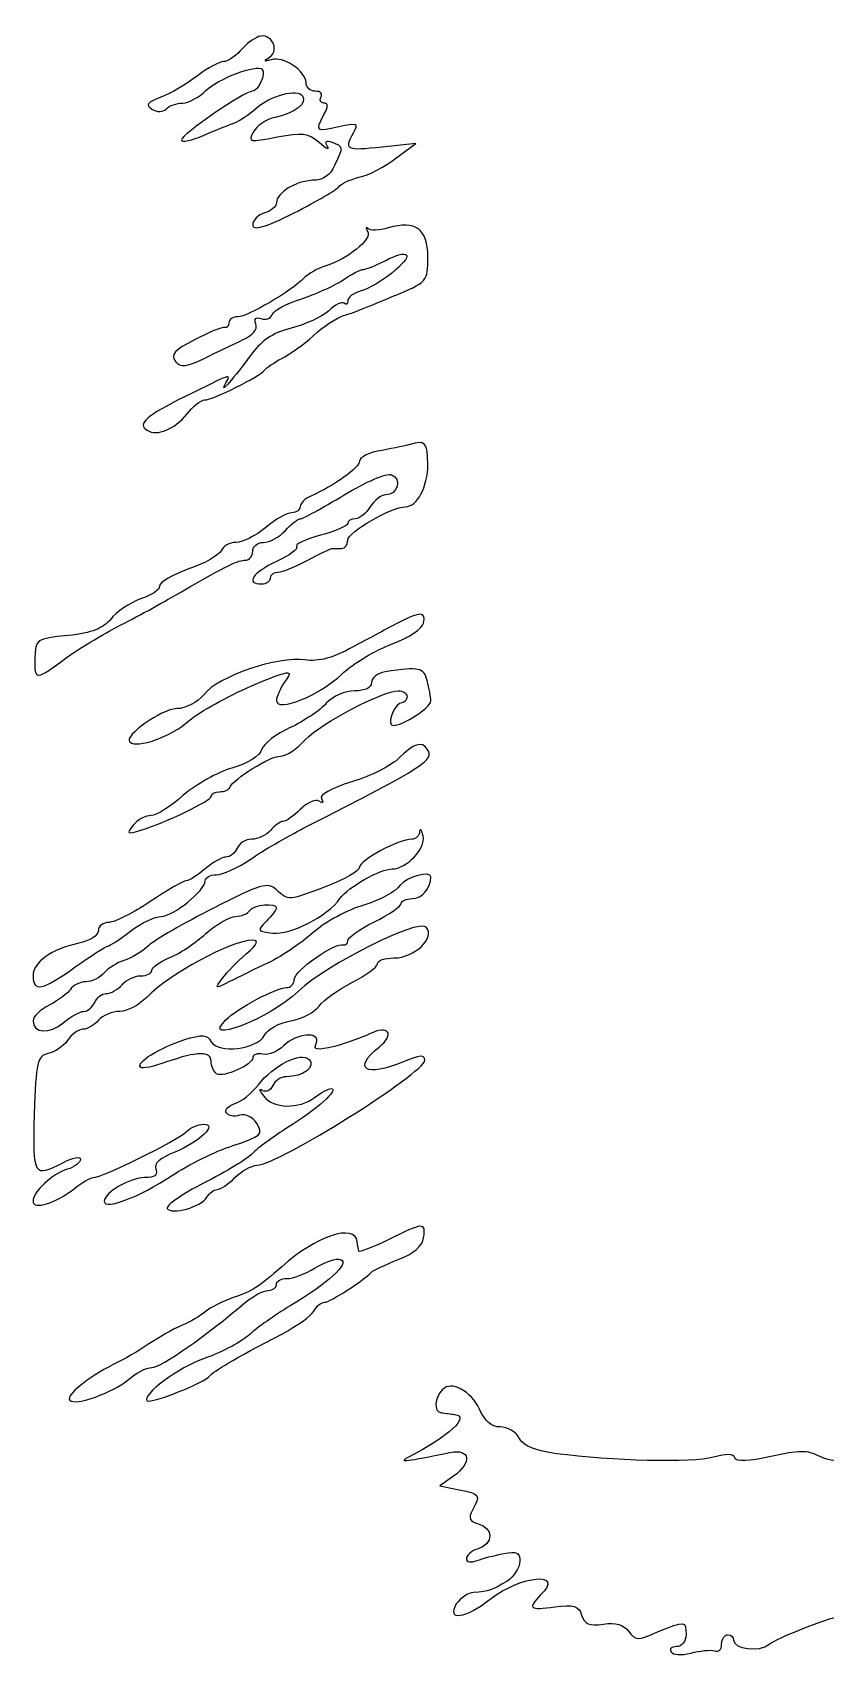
# Model space of a CAD drawing. Extents: x 0 to 69.4, y 0 to 30.3.
# Drawn here: x 0.006 to 2.325, y 0.529 to 5.275 of the extents above; entities that cross this region are included whole.
import ezdxf

# ---------------------------------------------------------------- set-up
doc = ezdxf.new("R2010")
doc.units = 0
doc.header["$MEASUREMENT"] = 0
doc.layers.get('0').update_dxf_attribs({"linetype": 'CONTINUOUS'})

msp = doc.modelspace()

# ---------------------------------------------------------------- linework, layer by layer
at = {"color": 0, "linetype": 'CONTINUOUS'}
for p, q in [((0.6671, 5.26329), (0.6671, 5.26329)), ((1.12712, 4.95085), (1.02816, 4.94043)), ((1.06809, 4.90744), (1.12712, 4.95085)), ((1.04552, 4.70432), (1.04552, 4.70432)), ((1.10975, 4.07069), (1.10975, 4.07069)), ((1.07677, 3.54997), (1.07677, 3.54997)), ((1.03684, 3.40588), (1.03684, 3.40588)), ((1.0785, 3.15414), (1.0785, 3.15414)), ((1.13753, 2.93892), (1.13753, 2.93892)), ((1.08024, 2.78093), (1.08024, 2.78093)), ((1.04552, 1.74457), (1.04552, 1.74457)), ((1.23649, 1.05371), (1.19656, 1.02593)), ((1.19656, 1.02593), (1.25385, 1.01378))]:
    msp.add_line(p, q, dxfattribs=at)
for points in [[(0.70009, 5.20426), (0.7296, 5.2251), (0.70356, 5.27544), (0.6671, 5.26329)], [(0.61328, 5.22163), (0.59766, 5.20426), (0.57509, 5.19038), (0.56467, 5.19038)], [(0.6671, 5.26329), (0.65321, 5.25808), (0.62891, 5.24072), (0.61328, 5.22163)], [(0.56467, 5.19038), (0.55252, 5.19038), (0.5178, 5.17128), (0.48828, 5.14871)], [(0.51259, 5.10531), (0.54731, 5.14003), (0.66189, 5.18343), (0.67752, 5.16781)], [(0.70356, 5.19558), (0.68099, 5.18864), (0.68099, 5.19038), (0.70009, 5.20426)], [(0.80599, 5.12788), (0.80599, 5.1626), (0.73828, 5.20774), (0.70356, 5.19558)], [(0.48828, 5.14871), (0.45703, 5.1244), (0.41016, 5.09663), (0.38064, 5.08621)], [(0.67752, 5.16781), (0.68967, 5.15565), (0.66536, 5.10357), (0.648, 5.10357)], [(0.83371, 5.10357), (0.81814, 5.10357), (0.80599, 5.11399), (0.80599, 5.12788)], [(0.38064, 5.08621), (0.34077, 5.07058), (0.33556, 5.06364), (0.35466, 5.05149)], [(0.648, 5.10357), (0.62543, 5.10357), (0.44141, 4.97683), (0.44141, 4.96126)], [(0.44488, 5.06885), (0.46224, 5.06885), (0.49349, 5.08621), (0.51259, 5.10531)], [(0.65842, 5.05322), (0.70182, 5.09142), (0.78168, 5.11225), (0.79557, 5.08968)], [(0.79557, 5.08968), (0.80946, 5.06711), (0.77474, 5.04107), (0.71571, 5.02718)], [(0.84934, 5.08621), (0.85455, 5.09663), (0.8476, 5.10357), (0.83371, 5.10357)], [(0.85802, 5.06885), (0.8476, 5.06885), (0.84413, 5.07753), (0.84934, 5.08621)], [(0.35466, 5.05149), (0.37023, 5.04107), (0.38759, 5.04281), (0.39627, 5.05149)], [(0.39627, 5.05149), (0.40669, 5.0619), (0.42752, 5.06885), (0.44488, 5.06885)], [(0.59766, 5.01156), (0.61155, 5.01676), (0.63932, 5.03586), (0.65842, 5.05322)], [(0.90142, 4.9994), (0.83545, 4.98378), (0.83203, 4.98551), (0.85802, 5.03586)], [(0.85802, 5.03586), (0.87191, 5.05843), (0.87017, 5.06885), (0.85802, 5.06885)], [(0.50738, 4.9751), (0.5421, 4.99072), (0.58377, 5.00635), (0.59766, 5.01156)], [(0.65148, 4.98378), (0.63585, 4.95432), (0.63932, 4.95432), (0.72092, 4.96994)], [(0.71571, 5.02718), (0.68967, 5.02197), (0.66016, 5.00288), (0.65148, 4.98378)], [(0.72092, 4.96994), (0.79557, 4.98378), (0.8112, 4.98204), (0.84413, 4.95432)], [(0.94482, 4.98204), (0.96045, 5.00982), (0.95524, 5.01156), (0.90142, 4.9994)], [(0.44141, 4.96126), (0.44141, 4.95258), (0.47092, 4.95953), (0.50738, 4.9751)], [(0.84413, 4.95432), (0.86496, 4.93522), (0.87538, 4.93175), (0.86843, 4.94217)], [(0.86843, 4.94217), (0.85975, 4.95779), (0.86496, 4.96126), (0.88232, 4.95432)], [(0.88232, 4.95432), (0.91531, 4.94217), (0.91531, 4.94217), (0.88927, 4.88661)], [(1.02816, 4.94043), (0.92225, 4.92828), (0.91705, 4.93175), (0.94482, 4.98204)], [(0.96045, 4.85189), (0.98823, 4.8571), (1.03684, 4.88314), (1.06809, 4.90744)], [(0.82509, 4.84321), (0.77648, 4.84147), (0.71918, 4.80675), (0.71918, 4.77724)], [(0.88927, 4.88661), (0.87538, 4.8571), (0.85628, 4.84321), (0.82509, 4.84321)], [(0.90142, 4.82411), (0.90663, 4.83279), (0.93267, 4.84494), (0.96045, 4.85189)], [(0.77127, 4.74772), (0.83718, 4.78244), (0.89621, 4.81543), (0.90142, 4.82411)], [(0.68446, 4.74772), (0.66536, 4.74251), (0.64974, 4.72515), (0.64974, 4.713)], [(0.64974, 4.713), (0.64974, 4.69564), (0.68446, 4.70432), (0.77127, 4.74772)], [(0.71918, 4.77724), (0.71918, 4.76682), (0.70356, 4.75293), (0.68446, 4.74772)], [(0.98649, 4.70258), (0.97955, 4.70779), (0.97955, 4.70432), (0.98649, 4.69217)], [(1.04552, 4.70432), (1.01948, 4.69564), (0.99343, 4.69564), (0.98649, 4.70258)], [(1.16184, 4.61925), (1.16184, 4.70085), (1.12712, 4.72689), (1.04552, 4.70432)], [(0.98649, 4.69217), (0.99864, 4.67133), (0.92746, 4.61231), (0.86323, 4.59321)], [(1.09934, 4.62446), (1.11323, 4.61057), (1.01427, 4.53244), (0.96739, 4.52029)], [(0.97434, 4.58279), (0.98128, 4.58279), (1.0108, 4.59494), (1.03857, 4.60883)], [(1.03857, 4.60883), (1.06635, 4.62446), (1.09413, 4.6314), (1.09934, 4.62446)], [(1.05767, 4.50293), (1.16184, 4.54633), (1.16184, 4.54633), (1.16184, 4.61925)], [(0.80078, 4.55849), (0.76259, 4.51856), (0.63411, 4.44396), (0.60634, 4.44396)], [(0.86323, 4.59321), (0.84066, 4.58626), (0.81293, 4.57064), (0.80078, 4.55849)], [(0.91357, 4.55154), (0.93788, 4.5689), (0.96566, 4.58279), (0.97434, 4.58279)], [(0.79036, 4.49604), (0.83203, 4.50988), (0.88753, 4.53418), (0.91357, 4.55154)], [(0.96739, 4.52029), (0.94482, 4.51335), (0.92746, 4.50119), (0.92746, 4.49083)], [(0.70703, 4.4509), (0.71224, 4.46306), (0.7487, 4.48215), (0.79036, 4.49604)], [(0.87191, 4.46132), (0.85281, 4.44396), (0.80425, 4.42139), (0.76259, 4.41097)], [(0.91705, 4.48389), (0.91184, 4.4891), (0.891, 4.48042), (0.87191, 4.46132)], [(0.91531, 4.44743), (0.93614, 4.45264), (1.00038, 4.47868), (1.05767, 4.50293)], [(0.92746, 4.49083), (0.92746, 4.48042), (0.92225, 4.47694), (0.91705, 4.48389)], [(0.56814, 4.41271), (0.55946, 4.41444), (0.52127, 4.39882), (0.4796, 4.37625)], [(0.5803, 4.4266), (0.5803, 4.41792), (0.57509, 4.41097), (0.56814, 4.41271)], [(0.60634, 4.44396), (0.59245, 4.44396), (0.5803, 4.43701), (0.5803, 4.4266)], [(0.62023, 4.37625), (0.64974, 4.39014), (0.66536, 4.4075), (0.65842, 4.42312)], [(0.65842, 4.42312), (0.65321, 4.43875), (0.65842, 4.44396), (0.67405, 4.43875)], [(0.67405, 4.43875), (0.68793, 4.43354), (0.70182, 4.43875), (0.70703, 4.4509)], [(0.82682, 4.3884), (0.85455, 4.41444), (0.89448, 4.44049), (0.91531, 4.44743)], [(0.4796, 4.37625), (0.42057, 4.34674), (0.40842, 4.33285), (0.42405, 4.31375)], [(0.50738, 4.32243), (0.5421, 4.33979), (0.59418, 4.3641), (0.62023, 4.37625)], [(0.76259, 4.41097), (0.70703, 4.39708), (0.67405, 4.37451), (0.63932, 4.3259)], [(0.73481, 4.32243), (0.75738, 4.33285), (0.79905, 4.3641), (0.82682, 4.3884)], [(0.42405, 4.31375), (0.43967, 4.29465), (0.45356, 4.29639), (0.50738, 4.32243)], [(0.63932, 4.3259), (0.58377, 4.25125), (0.55078, 4.21479), (0.57161, 4.25125)], [(0.68446, 4.28771), (0.68967, 4.29465), (0.71224, 4.31028), (0.73481, 4.32243)], [(0.57161, 4.25125), (0.58724, 4.27903), (0.58898, 4.27903), (0.45009, 4.20958)], [(0.50911, 4.2009), (0.53342, 4.2009), (0.67231, 4.27035), (0.68446, 4.28771)], [(0.45009, 4.20958), (0.33903, 4.15576), (0.31125, 4.12972), (0.34077, 4.11236)], [(0.45703, 4.15924), (0.47439, 4.18181), (0.4987, 4.2009), (0.50911, 4.2009)], [(0.34077, 4.11236), (0.37023, 4.09326), (0.42231, 4.11583), (0.45703, 4.15924)], [(1.16184, 4.01346), (1.16184, 4.0759), (1.15316, 4.08458), (1.10975, 4.07069)], [(1.02816, 4.05333), (0.9917, 4.04812), (0.96218, 4.03424), (0.96218, 4.02214)], [(1.10975, 4.07069), (1.10107, 4.06722), (1.06288, 4.06028), (1.02816, 4.05333)], [(0.96218, 4.02214), (0.96218, 4.00304), (0.88753, 3.94922), (0.81988, 3.91971)], [(0.91705, 3.92318), (0.97955, 3.96137), (1.04205, 3.98742), (1.05593, 3.98221)], [(1.09587, 3.88846), (1.13059, 3.88846), (1.16184, 3.94575), (1.16184, 4.01346)], [(1.05593, 3.98221), (1.08718, 3.97006), (1.0733, 3.92318), (1.03857, 3.92318)], [(0.81988, 3.91971), (0.80252, 3.91276), (0.78863, 3.89887), (0.78863, 3.88846)], [(0.79036, 3.85374), (0.79731, 3.85374), (0.85281, 3.88499), (0.91705, 3.92318)], [(1.03857, 3.92318), (1.02468, 3.92318), (1.00559, 3.90756), (0.99343, 3.88846)], [(0.76432, 3.8711), (0.75043, 3.8711), (0.71571, 3.852), (0.68793, 3.82769)], [(0.74523, 3.81901), (0.76259, 3.83811), (0.78168, 3.85374), (0.79036, 3.85374)], [(0.78863, 3.88846), (0.78863, 3.87978), (0.77821, 3.8711), (0.76432, 3.8711)], [(0.92746, 3.79124), (0.92746, 3.81381), (1.05593, 3.88846), (1.09587, 3.88846)], [(0.95003, 3.85374), (0.93788, 3.85374), (0.92746, 3.84679), (0.92746, 3.83985)], [(0.99343, 3.88846), (0.98128, 3.86936), (0.96218, 3.85374), (0.95003, 3.85374)], [(0.68793, 3.82769), (0.65842, 3.80339), (0.62023, 3.78429), (0.60113, 3.78429)], [(0.68099, 3.78429), (0.70009, 3.78429), (0.72786, 3.79992), (0.74523, 3.81901)], [(0.8476, 3.80512), (0.80252, 3.79297), (0.77127, 3.77735), (0.77821, 3.77214)], [(0.92746, 3.83985), (0.92746, 3.8329), (0.891, 3.81728), (0.8476, 3.80512)], [(0.55773, 3.75999), (0.55252, 3.74783), (0.50911, 3.72179), (0.4605, 3.70617)], [(0.60113, 3.78429), (0.58203, 3.78429), (0.56293, 3.77387), (0.55773, 3.75999)], [(0.62891, 3.73221), (0.63932, 3.73221), (0.64974, 3.74436), (0.64974, 3.75825)], [(0.64974, 3.75825), (0.64974, 3.77214), (0.66363, 3.78429), (0.68099, 3.78429)], [(0.77821, 3.77214), (0.78342, 3.76519), (0.75738, 3.7461), (0.71918, 3.72874)], [(0.8112, 3.73221), (0.84586, 3.75131), (0.87885, 3.76693), (0.88406, 3.76693)], [(0.88406, 3.76693), (0.88927, 3.76693), (0.90142, 3.76693), (0.9101, 3.76693)], [(0.9101, 3.76693), (0.92052, 3.76693), (0.92746, 3.77735), (0.92746, 3.79124)], [(0.4605, 3.70617), (0.41363, 3.68881), (0.37544, 3.66624), (0.37717, 3.65582)], [(0.44141, 3.64019), (0.5803, 3.72006), (0.60634, 3.73221), (0.62891, 3.73221)], [(0.71918, 3.72874), (0.64974, 3.69575), (0.62717, 3.66276), (0.67578, 3.66276)], [(0.72439, 3.69749), (0.73655, 3.69749), (0.77474, 3.71311), (0.8112, 3.73221)], [(0.37717, 3.65582), (0.37891, 3.64714), (0.35466, 3.62978), (0.32167, 3.61936)], [(0.67578, 3.66276), (0.68967, 3.66276), (0.70182, 3.67144), (0.70182, 3.68012)], [(0.70182, 3.68012), (0.70182, 3.69054), (0.71224, 3.69749), (0.72439, 3.69749)], [(0.32167, 3.61936), (0.29042, 3.60721), (0.25049, 3.58117), (0.23486, 3.56033)], [(0.26438, 3.54303), (0.3182, 3.57075), (0.398, 3.61415), (0.44141, 3.64019)], [(0.23486, 3.56033), (0.21229, 3.53261), (0.18104, 3.52046), (0.10986, 3.51178)], [(1.14968, 3.54824), (1.15663, 3.5829), (1.141, 3.5829), (1.07677, 3.54997)], [(0.10813, 3.44928), (0.13764, 3.47185), (0.20882, 3.51351), (0.26438, 3.54303)], [(1.07677, 3.54997), (1.04899, 3.53608), (0.98996, 3.5031), (0.94309, 3.47879)], [(1.05767, 3.48747), (1.10628, 3.50483), (1.14621, 3.53261), (1.14968, 3.54824)], [(0.10986, 3.51178), (0.01438, 3.5031), (0.01438, 3.50136), (0.01264, 3.44407)], [(0.94309, 3.47879), (0.88406, 3.44581), (0.84413, 3.43539), (0.80252, 3.4406)], [(0.9101, 3.39893), (0.94309, 3.43018), (1.0108, 3.47011), (1.05767, 3.48747)], [(0.01264, 3.44407), (0.0109, 3.37983), (0.01438, 3.37983), (0.10813, 3.44928)], [(0.80252, 3.4406), (0.72439, 3.45275), (0.54731, 3.39199), (0.50738, 3.3399)], [(1.1601, 3.37983), (1.14968, 3.41803), (1.13927, 3.4215), (1.03684, 3.40588)], [(0.64453, 3.36421), (0.76085, 3.41282), (0.76953, 3.41282), (0.74523, 3.37983)], [(0.71918, 3.32254), (0.71918, 3.28608), (0.84586, 3.33643), (0.9101, 3.39893)], [(0.74523, 3.37983), (0.73134, 3.359), (0.71918, 3.33296), (0.71918, 3.32254)], [(0.99691, 3.37463), (0.99691, 3.359), (0.97955, 3.35032), (0.9483, 3.35032)], [(1.03684, 3.40588), (1.01427, 3.4024), (0.99691, 3.38851), (0.99691, 3.37463)], [(1.17052, 3.32081), (1.17052, 3.33122), (1.16531, 3.359), (1.1601, 3.37983)], [(0.50738, 3.3399), (0.48655, 3.3156), (0.4553, 3.29824), (0.42752, 3.29824)], [(0.46398, 3.26351), (0.49523, 3.28956), (0.57682, 3.33469), (0.64453, 3.36421)], [(0.80425, 3.20796), (0.85107, 3.25657), (1.02989, 3.35032), (1.07503, 3.35032)], [(0.9483, 3.35032), (0.91878, 3.35032), (0.88406, 3.33469), (0.86496, 3.31386)], [(1.07503, 3.35032), (1.08892, 3.35032), (1.10107, 3.34338), (1.10107, 3.33296)], [(1.10107, 3.33296), (1.10107, 3.32428), (1.09413, 3.3156), (1.08545, 3.3156)], [(0.42752, 3.29824), (0.38238, 3.2965), (0.27132, 3.21838), (0.29042, 3.20101)], [(0.86496, 3.31386), (0.8476, 3.29303), (0.79905, 3.26178), (0.75911, 3.24268)], [(1.08545, 3.3156), (1.06809, 3.3156), (1.04378, 3.26351), (1.05593, 3.25136)], [(1.05593, 3.25136), (1.06982, 3.23747), (1.17052, 3.29824), (1.17052, 3.32081)], [(0.29042, 3.20101), (0.31125, 3.18018), (0.41189, 3.21664), (0.46398, 3.26351)], [(0.75911, 3.24268), (0.71918, 3.22532), (0.68273, 3.19581), (0.67578, 3.17844)], [(0.7296, 3.15935), (0.74696, 3.15935), (0.77995, 3.18018), (0.80425, 3.20796)], [(0.79905, 2.94933), (1.16357, 3.13504), (1.18093, 3.14719), (1.1601, 3.18018)], [(1.1601, 3.18018), (1.14448, 3.20449), (1.11843, 3.19581), (1.0785, 3.15414)], [(0.58377, 3.06913), (0.59418, 3.09338), (0.70009, 3.15935), (0.7296, 3.15935)], [(0.67578, 3.17844), (0.67057, 3.15935), (0.63585, 3.13851), (0.58898, 3.12463)], [(1.0785, 3.15414), (1.05767, 3.13331), (0.99517, 3.10032), (0.93961, 3.08469)], [(0.58898, 3.12463), (0.54731, 3.11247), (0.48307, 3.07607), (0.44661, 3.04482)], [(0.31993, 2.94239), (0.39627, 2.96496), (0.52821, 3.02919), (0.52821, 3.04135)], [(0.44661, 3.04482), (0.41016, 3.01183), (0.36849, 2.98579), (0.35292, 2.98579)], [(0.52821, 3.04135), (0.52821, 3.05003), (0.53863, 3.05524), (0.55252, 3.05524)], [(0.55252, 3.05524), (0.56641, 3.05524), (0.5803, 3.06044), (0.58377, 3.06913)], [(0.93961, 3.08469), (0.87711, 3.06392), (0.84413, 3.04656), (0.85107, 3.0344)], [(0.78863, 3.00315), (0.76953, 2.98406), (0.74696, 2.96843), (0.73828, 2.96843)], [(0.84413, 3.02746), (0.83371, 3.0344), (0.80946, 3.02399), (0.78863, 3.00315)], [(0.85107, 3.0344), (0.85802, 3.02225), (0.85455, 3.02051), (0.84413, 3.02746)], [(0.30084, 2.95801), (0.28, 2.93197), (0.28174, 2.93024), (0.31993, 2.94239)], [(0.35292, 2.98579), (0.33729, 2.98579), (0.31299, 2.97364), (0.30084, 2.95801)], [(0.6428, 2.85732), (0.67925, 2.88336), (0.75043, 2.92329), (0.79905, 2.94933)], [(0.73828, 2.96843), (0.7296, 2.96843), (0.71398, 2.95628), (0.70182, 2.94239)], [(1.14795, 2.92503), (1.14448, 2.94413), (1.13927, 2.94933), (1.13753, 2.93892)], [(0.64627, 2.91635), (0.62891, 2.91635), (0.60981, 2.90419), (0.6046, 2.89031)], [(0.70182, 2.94239), (0.68967, 2.9285), (0.66536, 2.91635), (0.64627, 2.91635)], [(1.11496, 2.91635), (1.07677, 2.91635), (0.96392, 2.85558), (0.96218, 2.83475)], [(1.05767, 2.82954), (1.09934, 2.82954), (1.15663, 2.89031), (1.14795, 2.92503)], [(1.13753, 2.93892), (1.13753, 2.92676), (1.12712, 2.91635), (1.11496, 2.91635)], [(0.57161, 2.86426), (0.5612, 2.86426), (0.53342, 2.84864), (0.51085, 2.82954)], [(0.54384, 2.81218), (0.5612, 2.81218), (0.60634, 2.83301), (0.6428, 2.85732)], [(0.6046, 2.89031), (0.59766, 2.87642), (0.58377, 2.86426), (0.57161, 2.86426)], [(0.51085, 2.82954), (0.48828, 2.81044), (0.46398, 2.79482), (0.4553, 2.79482)], [(0.51085, 2.79482), (0.51085, 2.80524), (0.52474, 2.81218), (0.54384, 2.81218)], [(0.96218, 2.83475), (0.96218, 2.82433), (0.91878, 2.79829), (0.8667, 2.77919)], [(0.90489, 2.74274), (0.9292, 2.77746), (1.02295, 2.82954), (1.05767, 2.82954)], [(1.17052, 2.80524), (1.17052, 2.82607), (1.09934, 2.80697), (1.08024, 2.78093)], [(1.1167, 2.74274), (1.14448, 2.74274), (1.17052, 2.77399), (1.17052, 2.80524)], [(0.4553, 2.79482), (0.44661, 2.79482), (0.39974, 2.76704), (0.34945, 2.73406)], [(0.38238, 2.69065), (0.4171, 2.69065), (0.51085, 2.76704), (0.51085, 2.79482)], [(0.71918, 2.76878), (0.69314, 2.79135), (0.67405, 2.78614), (0.53516, 2.71496)], [(0.8667, 2.77919), (0.75217, 2.73579), (0.75564, 2.73579), (0.71918, 2.76878)], [(1.08024, 2.78093), (1.06809, 2.76357), (1.02121, 2.73753), (0.97434, 2.72364)], [(0.34945, 2.73406), (0.30084, 2.70107), (0.24528, 2.67329), (0.22966, 2.67329)], [(0.53516, 2.71496), (0.45009, 2.67156), (0.36502, 2.62294), (0.34597, 2.60558)], [(0.59939, 2.69065), (0.61675, 2.69065), (0.63585, 2.69933), (0.64106, 2.70801)], [(0.64106, 2.70801), (0.65148, 2.72538), (0.71918, 2.73232), (0.71918, 2.71496)], [(0.71918, 2.71496), (0.71918, 2.70975), (0.7053, 2.69239), (0.68967, 2.67676)], [(0.70877, 2.64204), (0.75911, 2.6351), (0.87017, 2.69239), (0.90489, 2.74274)], [(0.97434, 2.72364), (0.9292, 2.71149), (0.86323, 2.67503), (0.82682, 2.64378)], [(1.00559, 2.67503), (1.04899, 2.69586), (1.08371, 2.72017), (1.08371, 2.72885)], [(1.08371, 2.72885), (1.08371, 2.73579), (1.09934, 2.74274), (1.1167, 2.74274)], [(0.22966, 2.67329), (0.21229, 2.67329), (0.19841, 2.66288), (0.19841, 2.64899)], [(0.29216, 2.64725), (0.32341, 2.67156), (0.36502, 2.69065), (0.38238, 2.69065)], [(0.51259, 2.64031), (0.54384, 2.66808), (0.58377, 2.69065), (0.59939, 2.69065)], [(0.68967, 2.67676), (0.66189, 2.64899), (0.66363, 2.64725), (0.70877, 2.64204)], [(1.15663, 2.6594), (1.13232, 2.68371), (0.86843, 2.55181), (0.78342, 2.47194)], [(0.92746, 2.61947), (0.92746, 2.62815), (0.96218, 2.65419), (1.00559, 2.67503)], [(1.06288, 2.56917), (1.12364, 2.56917), (1.18614, 2.62989), (1.15663, 2.6594)], [(0.14111, 2.61253), (0.06125, 2.59521), (0.00743, 2.55701), (0.00743, 2.51708)], [(0.19841, 2.64899), (0.19841, 2.6351), (0.1741, 2.61947), (0.14111, 2.61253)], [(0.22618, 2.60385), (0.23139, 2.60385), (0.26091, 2.62294), (0.29216, 2.64725)], [(0.648, 2.62121), (0.58898, 2.62121), (0.40321, 2.52056), (0.34077, 2.45458)], [(0.40495, 2.56917), (0.43273, 2.57958), (0.48134, 2.61253), (0.51259, 2.64031)], [(0.63064, 2.58132), (0.66536, 2.61079), (0.66884, 2.62121), (0.648, 2.62121)], [(0.82682, 2.64378), (0.7921, 2.61253), (0.72786, 2.56917), (0.68446, 2.55007)], [(0.77127, 2.50667), (0.77127, 2.53271), (0.891, 2.616), (0.91531, 2.60732)], [(0.91531, 2.60732), (0.92225, 2.60558), (0.92746, 2.61079), (0.92746, 2.61947)], [(0.1307, 2.54312), (0.17757, 2.57611), (0.22098, 2.60385), (0.22618, 2.60385)], [(0.34597, 2.60558), (0.32688, 2.58826), (0.29389, 2.56743), (0.27306, 2.56222)], [(0.35466, 2.53271), (0.35466, 2.54139), (0.37717, 2.55701), (0.40495, 2.56917)], [(0.5612, 2.51014), (0.57509, 2.5275), (0.60634, 2.56049), (0.63064, 2.58132)], [(1.01427, 2.55181), (1.01427, 2.56222), (1.03684, 2.56917), (1.06288, 2.56917)], [(0.00743, 2.51708), (0.00743, 2.46847), (0.03521, 2.47368), (0.1307, 2.54312)], [(0.21577, 2.52576), (0.20361, 2.51187), (0.17931, 2.49972), (0.16195, 2.49972)], [(0.27306, 2.56222), (0.25396, 2.55528), (0.22618, 2.53965), (0.21577, 2.52576)], [(0.26785, 2.49104), (0.28, 2.50493), (0.30431, 2.51708), (0.32167, 2.51708)], [(0.32167, 2.51708), (0.34077, 2.51708), (0.35466, 2.52403), (0.35466, 2.53271)], [(0.68446, 2.55007), (0.64106, 2.52924), (0.59071, 2.50493), (0.57161, 2.49451)], [(0.94135, 2.49799), (0.98128, 2.51882), (1.01427, 2.54312), (1.01427, 2.55181)], [(0.11681, 2.47715), (0.10986, 2.46674), (0.08209, 2.4459), (0.05604, 2.43201)], [(0.16195, 2.49972), (0.14459, 2.49972), (0.12375, 2.48931), (0.11681, 2.47715)], [(0.22098, 2.465), (0.23486, 2.465), (0.2557, 2.47715), (0.26785, 2.49104)], [(0.78342, 2.47194), (0.69835, 2.39035), (0.49349, 2.31222), (0.57161, 2.38861)], [(0.57161, 2.49451), (0.54036, 2.47889), (0.53863, 2.47889), (0.5612, 2.51014)], [(0.57161, 2.38861), (0.60634, 2.42333), (0.71745, 2.48236), (0.7487, 2.48236)], [(0.7487, 2.48236), (0.76085, 2.48236), (0.77127, 2.49278), (0.77127, 2.50667)], [(0.84413, 2.42854), (0.85628, 2.4459), (0.89968, 2.47715), (0.94135, 2.49799)], [(0.05604, 2.43201), (0.02827, 2.41812), (0.00743, 2.39729), (0.00743, 2.38514)], [(0.155, 2.41292), (0.16716, 2.41292), (0.18104, 2.42507), (0.18799, 2.43896)], [(0.18799, 2.43896), (0.1932, 2.45285), (0.20882, 2.465), (0.22098, 2.465)], [(0.34077, 2.45458), (0.3182, 2.43201), (0.28347, 2.41292), (0.26091, 2.41292)], [(0.76085, 2.38514), (0.79557, 2.39208), (0.83203, 2.41118), (0.84413, 2.42854)], [(0.00743, 2.38514), (0.00743, 2.34868), (0.05604, 2.34521), (0.09597, 2.37993)], [(0.09597, 2.37993), (0.11681, 2.39729), (0.14459, 2.41292), (0.155, 2.41292)], [(0.19841, 2.38687), (0.18625, 2.37299), (0.16716, 2.36083), (0.15327, 2.36083)], [(0.26091, 2.41292), (0.23834, 2.41292), (0.21056, 2.40076), (0.19841, 2.38687)], [(0.68446, 2.34347), (0.69314, 2.36083), (0.72786, 2.37993), (0.76085, 2.38514)], [(1.01948, 2.30875), (1.06635, 2.34694), (1.04725, 2.37472), (0.9917, 2.34694)], [(0.10813, 2.32785), (0.09597, 2.31049), (0.06993, 2.29312), (0.05084, 2.28965)], [(0.15327, 2.36083), (0.14111, 2.36083), (0.12028, 2.34694), (0.10813, 2.32785)], [(0.32167, 2.24972), (0.30778, 2.26361), (0.37717, 2.30701), (0.44835, 2.32958)], [(0.44835, 2.32958), (0.50391, 2.34694), (0.51606, 2.34521), (0.52821, 2.32437)], [(0.52821, 2.32437), (0.54905, 2.28792), (0.66189, 2.30181), (0.68446, 2.34347)], [(0.83545, 2.31917), (0.84934, 2.35562), (0.77821, 2.35042), (0.74002, 2.31222)], [(0.9917, 2.34694), (0.97086, 2.33653), (0.92399, 2.3209), (0.88927, 2.31049)], [(0.05084, 2.28965), (0.01959, 2.28271), (0.01611, 2.26535), (0.0109, 2.11262)], [(0.52821, 2.26708), (0.52821, 2.2966), (0.48828, 2.2966), (0.398, 2.26535)], [(0.67925, 2.28792), (0.66363, 2.29139), (0.64974, 2.28618), (0.64974, 2.2775)], [(0.66536, 2.19764), (0.7105, 2.25493), (0.79036, 2.2966), (0.81467, 2.27229)], [(0.74002, 2.31222), (0.72439, 2.2966), (0.69661, 2.28444), (0.67925, 2.28792)], [(0.88927, 2.31049), (0.83718, 2.29833), (0.82682, 2.30007), (0.83545, 2.31917)], [(1.09066, 2.26535), (0.97955, 2.22021), (0.93961, 2.24451), (1.01948, 2.30875)], [(1.15316, 2.27056), (1.15316, 2.28618), (1.13927, 2.28618), (1.09066, 2.26535)], [(0.398, 2.26535), (0.36155, 2.25146), (0.32688, 2.24451), (0.32167, 2.24972)], [(0.54384, 2.23062), (0.53516, 2.23757), (0.52821, 2.25319), (0.52821, 2.26708)], [(0.64974, 2.2775), (0.64974, 2.25667), (0.56467, 2.21847), (0.54384, 2.23062)], [(0.66189, 1.96332), (0.72613, 1.96506), (1.15142, 2.23236), (1.15316, 2.27056)], [(0.81467, 2.27229), (0.83545, 2.25146), (0.79731, 2.22194), (0.7487, 2.22194)], [(0.59766, 2.14382), (0.61675, 2.14903), (0.64627, 2.17333), (0.66536, 2.19764)], [(0.67752, 2.18201), (0.6671, 2.18896), (0.66884, 2.18028), (0.68273, 2.16465)], [(0.70877, 2.1959), (0.70182, 2.18201), (0.68967, 2.17507), (0.67752, 2.18201)], [(0.7487, 2.22194), (0.73134, 2.22194), (0.71398, 2.20979), (0.70877, 2.1959)], [(0.87885, 2.18722), (0.90489, 2.18722), (0.83545, 2.12478), (0.75391, 2.07443)], [(0.8303, 2.16118), (0.84934, 2.17507), (0.87191, 2.18722), (0.87885, 2.18722)], [(0.57335, 2.1161), (0.56641, 2.12478), (0.57856, 2.13687), (0.59766, 2.14382)], [(0.68273, 2.16465), (0.7105, 2.12825), (0.78516, 2.12651), (0.8303, 2.16118)], [(0.0109, 2.11262), (0.0057, 1.93033), (0.00917, 1.92686), (0.09424, 1.97026)], [(0.61155, 2.10915), (0.59592, 2.10394), (0.57856, 2.10742), (0.57335, 2.1161)], [(0.66189, 2.08485), (0.64974, 2.10394), (0.63064, 2.11436), (0.61155, 2.10915)], [(0.18278, 1.92686), (0.20882, 1.92686), (0.43099, 2.03624), (0.4553, 2.06054)], [(0.50564, 2.08311), (0.54905, 2.08311), (0.49696, 2.03276), (0.42231, 2.00151)], [(0.4553, 2.06054), (0.46745, 2.07269), (0.49002, 2.08311), (0.50564, 2.08311)], [(0.59245, 2.02061), (0.67578, 2.04839), (0.68099, 2.0536), (0.66189, 2.08485)], [(0.75391, 2.07443), (0.7105, 2.04665), (0.66363, 2.01367), (0.64974, 1.99804)], [(0.42231, 2.00151), (0.37891, 1.98415), (0.35981, 1.96853), (0.36675, 1.95117)], [(0.41189, 1.93207), (0.46224, 1.96506), (0.5421, 2.00499), (0.59245, 2.02061)], [(0.64974, 1.99804), (0.63585, 1.98242), (0.57161, 1.94422), (0.50738, 1.91124)], [(0.10813, 1.95117), (0.06299, 1.93901), (0.00743, 1.88519), (0.00743, 1.85742)], [(0.09424, 1.97026), (0.12375, 1.98589), (0.14632, 1.98936), (0.14632, 1.98068)], [(0.14632, 1.98068), (0.14632, 1.972), (0.12896, 1.95811), (0.10813, 1.95117)], [(0.36675, 1.95117), (0.37196, 1.93381), (0.36328, 1.92686), (0.33382, 1.92686)], [(0.59766, 1.92686), (0.61675, 1.94596), (0.64627, 1.96158), (0.66189, 1.96332)], [(0.12722, 1.89387), (0.14979, 1.91297), (0.17584, 1.92686), (0.18278, 1.92686)], [(0.21577, 1.85742), (0.21577, 1.83137), (0.3182, 1.86957), (0.41189, 1.93207)], [(0.33382, 1.92686), (0.29042, 1.92686), (0.21577, 1.88346), (0.21577, 1.85742)], [(0.50738, 1.91124), (0.44314, 1.87825), (0.39453, 1.84526), (0.39974, 1.83658)], [(0.54557, 1.89214), (0.55599, 1.89214), (0.57856, 1.90776), (0.59766, 1.92686)], [(0.00743, 1.85742), (0.00743, 1.83137), (0.0734, 1.85221), (0.12722, 1.89387)], [(0.39974, 1.83658), (0.41189, 1.81749), (0.4987, 1.84006), (0.51606, 1.86957)], [(0.51606, 1.86957), (0.523, 1.88172), (0.53689, 1.89214), (0.54557, 1.89214)], [(0.95524, 1.73936), (0.95003, 1.79492), (0.83203, 1.75499), (0.73481, 1.66644)], [(1.14968, 1.75151), (1.15663, 1.79665), (1.14795, 1.79665), (1.04552, 1.74457)], [(0.96045, 1.71158), (0.95871, 1.71506), (0.95698, 1.72894), (0.95524, 1.73936)], [(1.04552, 1.74457), (0.99864, 1.722), (0.96045, 1.70811), (0.96045, 1.71158)], [(1.07503, 1.68728), (1.12191, 1.70464), (1.14621, 1.72721), (1.14968, 1.75151)], [(0.73481, 1.66644), (0.66884, 1.60747), (0.64627, 1.59358), (0.59245, 1.57622)], [(0.75043, 1.63178), (0.76606, 1.63178), (0.80425, 1.64567), (0.83203, 1.66297)], [(0.90663, 1.68728), (0.93614, 1.6786), (0.8667, 1.61442), (0.75911, 1.55192)], [(0.83203, 1.66297), (0.86149, 1.68033), (0.89448, 1.69249), (0.90663, 1.68728)], [(0.99691, 1.65087), (1.00212, 1.65608), (1.03684, 1.67165), (1.07503, 1.68728)], [(0.69488, 1.59706), (0.70877, 1.59706), (0.71918, 1.60574), (0.71918, 1.61442)], [(0.71918, 1.61442), (0.71918, 1.62483), (0.73307, 1.63178), (0.75043, 1.63178)], [(0.85975, 1.56233), (0.87538, 1.56233), (0.97607, 1.62657), (0.99691, 1.65087)], [(0.59245, 1.57622), (0.56293, 1.56581), (0.52474, 1.54671), (0.51085, 1.53456)], [(0.62891, 1.56233), (0.65148, 1.58143), (0.68099, 1.59706), (0.69488, 1.59706)], [(0.35466, 1.37137), (0.38064, 1.37137), (0.51432, 1.46511), (0.62891, 1.56233)], [(0.51085, 1.53456), (0.49696, 1.5224), (0.46571, 1.50504), (0.44141, 1.49462)], [(0.75911, 1.55192), (0.71571, 1.52587), (0.66189, 1.48768), (0.64106, 1.46858)], [(0.73655, 1.47032), (0.77821, 1.49289), (0.81988, 1.5224), (0.82856, 1.53629)], [(0.82856, 1.53629), (0.83545, 1.55018), (0.84934, 1.56233), (0.85975, 1.56233)], [(0.44141, 1.49462), (0.4171, 1.48421), (0.37544, 1.4599), (0.34597, 1.44081)], [(0.34597, 1.44081), (0.3182, 1.42171), (0.27132, 1.39393), (0.24181, 1.38005)], [(0.64106, 1.46858), (0.61849, 1.44775), (0.5612, 1.4165), (0.51085, 1.39914)], [(0.52474, 1.34706), (0.53689, 1.36268), (0.59071, 1.39393), (0.73655, 1.47032)], [(0.24181, 1.38005), (0.16889, 1.34359), (0.10118, 1.28977), (0.11507, 1.27588)], [(0.51085, 1.39914), (0.43099, 1.37137), (0.32514, 1.2915), (0.34077, 1.27414)], [(0.11507, 1.27588), (0.13243, 1.25852), (0.24007, 1.29845), (0.28695, 1.33664)], [(0.28695, 1.33664), (0.30778, 1.35574), (0.33903, 1.37137), (0.35466, 1.37137)], [(0.34077, 1.27414), (0.35118, 1.26546), (0.51259, 1.32796), (0.52474, 1.34706)], [(1.31283, 1.24984), (1.28857, 1.30192), (1.22955, 1.33491), (1.20524, 1.30713)], [(1.20524, 1.30713), (1.18093, 1.28282), (1.17746, 1.24289), (1.20177, 1.23942)], [(1.23996, 1.23421), (1.28684, 1.229), (1.22607, 1.17177), (1.10107, 1.10753)], [(1.20177, 1.23942), (1.21218, 1.23768), (1.23128, 1.23595), (1.23996, 1.23421)], [(1.37359, 1.19775), (1.34755, 1.19775), (1.32845, 1.21512), (1.31283, 1.24984)], [(1.42914, 1.16482), (1.42046, 1.18387), (1.39442, 1.19775), (1.37359, 1.19775)], [(1.53851, 1.11968), (1.47601, 1.12836), (1.44129, 1.14225), (1.42914, 1.16482)], [(1.10107, 1.10753), (1.07677, 1.09364), (1.0976, 1.09711), (1.22607, 1.12316)], [(1.22607, 1.12316), (1.28684, 1.13531), (1.29205, 1.09364), (1.23649, 1.05371)], [(1.99681, 1.10927), (1.93604, 1.09191), (1.6965, 1.09885), (1.53851, 1.11968)], [(2.05931, 1.10753), (2.05583, 1.11968), (2.035, 1.11968), (1.99681, 1.10927)], [(2.16521, 1.111), (2.09924, 1.09711), (2.06451, 1.09538), (2.05931, 1.10753)], [(2.30578, 1.11274), (2.27279, 1.1301), (2.24507, 1.1301), (2.16521, 1.111)], [(2.4221, 1.10579), (2.36828, 1.09364), (2.33529, 1.09711), (2.30578, 1.11274)], [(1.25385, 1.01378), (1.3163, 1.00163), (1.3163, 0.99989), (1.29205, 0.95475)], [(1.29205, 0.95475), (1.27989, 0.93045), (1.28337, 0.92177), (1.30935, 0.91482)], [(1.30935, 0.91482), (1.35449, 0.90267), (1.35449, 0.85579), (1.30935, 0.84191)], [(1.30935, 0.84191), (1.29031, 0.8367), (1.27468, 0.82281), (1.27468, 0.81239)], [(1.27468, 0.81239), (1.27468, 0.80197), (1.28857, 0.80024), (1.30588, 0.80718)], [(1.30588, 0.80718), (1.32151, 0.81239), (1.35623, 0.82281), (1.38401, 0.82802)], [(1.38401, 0.82802), (1.42219, 0.83496), (1.43088, 0.83149), (1.43088, 0.80545)], [(1.34408, 0.69439), (1.43782, 0.76552), (1.56282, 0.77593), (1.49164, 0.70654)], [(1.43088, 0.80545), (1.43088, 0.78635), (1.41351, 0.76031), (1.39268, 0.74642)], [(1.29552, 0.71343), (1.27989, 0.71343), (1.25732, 0.69786), (1.24517, 0.6805)], [(1.39268, 0.74642), (1.34928, 0.72038), (1.34234, 0.71691), (1.29552, 0.71343)], [(1.24517, 0.6805), (1.21392, 0.63015), (1.27295, 0.6371), (1.34408, 0.69439)], [(1.49164, 0.70654), (1.45344, 0.66661), (1.45865, 0.6614), (1.53331, 0.67182)], [(1.53331, 0.67182), (1.58886, 0.67876), (1.60275, 0.67529), (1.61143, 0.64751)], [(1.61143, 0.64751), (1.62011, 0.62147), (1.634, 0.61453), (1.67567, 0.62147)], [(1.67567, 0.62147), (1.71039, 0.62668), (1.73469, 0.61974), (1.74858, 0.60064)], [(1.83361, 0.5989), (1.91521, 0.63189), (1.91694, 0.63189), (1.91694, 0.59022)], [(2.16, 0.56245), (2.18083, 0.57981), (2.33703, 0.64231), (2.36307, 0.64231)], [(1.74858, 0.60064), (1.76768, 0.57286), (1.77636, 0.57286), (1.83361, 0.5989)], [(1.91694, 0.59022), (1.91694, 0.57113), (1.90479, 0.5555), (1.88917, 0.5555)], [(2.02111, 0.56245), (2.02111, 0.57807), (2.02979, 0.59022), (2.03847, 0.59022)], [(2.03847, 0.59022), (2.04889, 0.59022), (2.05583, 0.58328), (2.05583, 0.5746)], [(2.05583, 0.5746), (2.05583, 0.54856), (2.13222, 0.53814), (2.16, 0.56245)], [(1.88917, 0.5555), (1.87528, 0.5555), (1.8666, 0.54856), (1.87354, 0.53988)], [(1.87354, 0.53988), (1.87875, 0.5312), (1.90306, 0.52946), (1.93083, 0.5364)], [(1.93083, 0.5364), (1.95688, 0.54335), (1.98813, 0.54682), (2.00028, 0.54335)], [(2.00028, 0.54335), (2.01069, 0.53814), (2.02111, 0.54682), (2.02111, 0.56245)]]:
    msp.add_open_spline(points, degree=3, dxfattribs=at)

doc.saveas('drawing.dxf')
